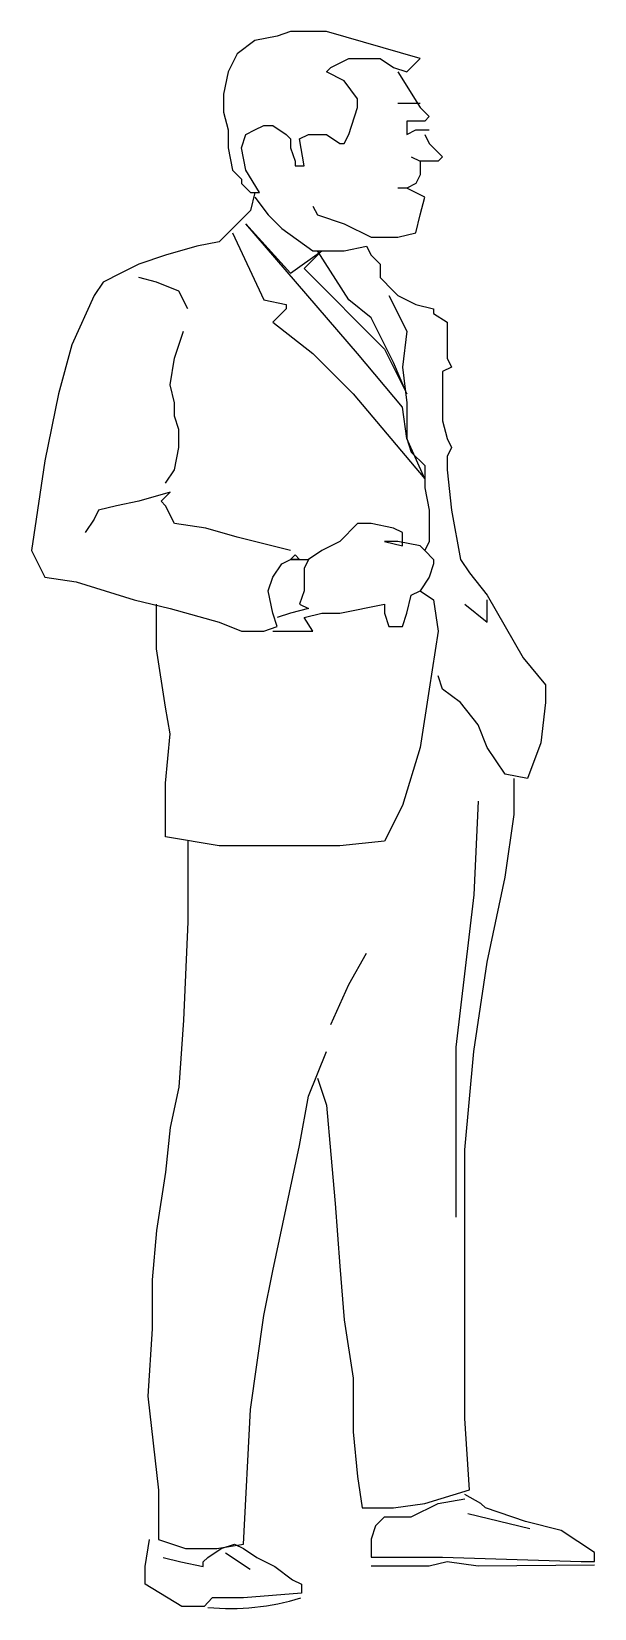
# Model space of a CAD drawing. Extents: x -4.92 to -4.31, y 0.17 to 1.88.
import ezdxf

# ---------------------------------------------------------------- set-up
doc = ezdxf.new("R2010")
doc.units = 0
doc.header["$LTSCALE"] = 24
doc.header["$MEASUREMENT"] = 0
doc.layers.get('0').update_dxf_attribs({"linetype": 'CONTINUOUS'})

msp = doc.modelspace()

# ---------------------------------------------------------------- linework, layer by layer
for p, q in [((-4.4493, 0.2756), (-4.3822, 0.2592)), ((-4.7119, 0.2331), (-4.6853, 0.2152))]:
    msp.add_line(p, q)
msp.add_lwpolyline([(-4.5155, 1.8363), (-4.5107, 1.8411), (-4.501, 1.8508), (-4.6027, 1.8799), (-4.6414, 1.8799), (-4.6559, 1.875), (-4.6801, 1.8702), (-4.6994, 1.8557), (-4.7091, 1.8363), (-4.714, 1.8121), (-4.714, 1.7927), (-4.7091, 1.7733), (-4.7091, 1.754), (-4.7043, 1.7297), (-4.6946, 1.7201), (-4.6946, 1.7152), (-4.6849, 1.7055), (-4.6752, 1.7055), (-4.6898, 1.7297), (-4.6946, 1.754), (-4.6898, 1.7685), (-4.6801, 1.7733), (-4.6704, 1.7782), (-4.6607, 1.7782), (-4.6462, 1.7685), (-4.6414, 1.7636), (-4.6414, 1.754), (-4.6365, 1.7394), (-4.6365, 1.7346), (-4.6269, 1.7346), (-4.6317, 1.7636), (-4.622, 1.7685), (-4.6027, 1.7685), (-4.5881, 1.7588), (-4.5881, 1.7588), (-4.5833, 1.7588), (-4.5785, 1.7685), (-4.5688, 1.7975), (-4.5688, 1.8072), (-4.5833, 1.8266), (-4.6027, 1.8363), (-4.5978, 1.8411), (-4.5785, 1.8508), (-4.5591, 1.8508), (-4.5446, 1.8508), (-4.5301, 1.8411)], close=True)
for points in [[(-4.5252, 1.8363), (-4.501, 1.7975), (-4.4913, 1.7879), (-4.4962, 1.783), (-4.5155, 1.783), (-4.5155, 1.7782), (-4.5155, 1.7685), (-4.5059, 1.7733), (-4.4913, 1.7733)], [(-4.5252, 1.8024), (-4.501, 1.8024)], [(-4.4962, 1.7685), (-4.4913, 1.7588), (-4.4768, 1.7443), (-4.4817, 1.7394), (-4.501, 1.7394), (-4.501, 1.7346), (-4.501, 1.7249), (-4.5059, 1.7152), (-4.5155, 1.7104), (-4.5252, 1.7104)], [(-4.5107, 1.7443), (-4.501, 1.7394)], [(-4.6172, 1.691), (-4.6123, 1.6813), (-4.5833, 1.6716), (-4.5543, 1.6571), (-4.5252, 1.6571), (-4.5059, 1.662), (-4.501, 1.6813), (-4.4962, 1.7007), (-4.5155, 1.7104)], [(-4.6801, 1.7055), (-4.6849, 1.6862), (-4.6946, 1.6765), (-4.7043, 1.6668), (-4.7188, 1.6523), (-4.743, 1.6474), (-4.7769, 1.6377), (-4.8059, 1.6281), (-4.8253, 1.6184), (-4.8446, 1.6087), (-4.8543, 1.5942), (-4.8785, 1.5409), (-4.893, 1.4876), (-4.9075, 1.415), (-4.9172, 1.352), (-4.9221, 1.3181), (-4.9075, 1.2891), (-4.8737, 1.2842), (-4.8108, 1.2648), (-4.772, 1.2552), (-4.7188, 1.2406), (-4.6946, 1.2309), (-4.6704, 1.2309), (-4.6559, 1.2358), (-4.6607, 1.2503), (-4.6656, 1.2745), (-4.6607, 1.2891), (-4.6511, 1.3036), (-4.6414, 1.3084), (-4.6365, 1.3133), (-4.6317, 1.3084), (-4.6414, 1.3084), (-4.622, 1.3084), (-4.6269, 1.2987), (-4.6269, 1.2745), (-4.6317, 1.26), (-4.622, 1.2552), (-4.6414, 1.2503), (-4.6559, 1.2455)], [(-4.6801, 1.7007), (-4.6656, 1.6813), (-4.6511, 1.6668), (-4.6172, 1.6426), (-4.593, 1.6426), (-4.5833, 1.6426), (-4.5591, 1.6474), (-4.5543, 1.6377), (-4.5446, 1.6281), (-4.5446, 1.6184), (-4.5446, 1.6135), (-4.5301, 1.599), (-4.5252, 1.5942), (-4.5252, 1.5942), (-4.5059, 1.5845), (-4.4865, 1.5796), (-4.4865, 1.5748), (-4.472, 1.5651), (-4.472, 1.5312), (-4.472, 1.5264), (-4.4671, 1.5167), (-4.4768, 1.5118), (-4.4768, 1.507), (-4.4768, 1.4973), (-4.4768, 1.4779), (-4.4768, 1.4586), (-4.472, 1.4392), (-4.4671, 1.4295), (-4.472, 1.4198), (-4.472, 1.4053), (-4.4671, 1.3617), (-4.4575, 1.3084), (-4.4478, 1.2939), (-4.4284, 1.2697), (-4.4091, 1.2358), (-4.3897, 1.2019), (-4.3655, 1.1728), (-4.3655, 1.1535), (-4.3704, 1.1099), (-4.3849, 1.0711), (-4.4091, 1.076), (-4.4284, 1.105), (-4.4381, 1.1292), (-4.4575, 1.1535), (-4.4768, 1.168), (-4.4817, 1.1825)], [(-4.7043, 1.662), (-4.6704, 1.5893), (-4.6462, 1.5845), (-4.6462, 1.5796), (-4.6607, 1.5651), (-4.6172, 1.5312), (-4.5736, 1.4876), (-4.4962, 1.3956), (-4.5155, 1.4392), (-4.5204, 1.4731), (-4.5688, 1.5312), (-4.6898, 1.6716), (-4.6414, 1.6184), (-4.6075, 1.6426), (-4.6269, 1.6232), (-4.5397, 1.536), (-4.5155, 1.4876), (-4.5301, 1.5215), (-4.5543, 1.5699), (-4.5785, 1.5893), (-4.6123, 1.6426)], [(-4.7527, 1.5796), (-4.7624, 1.599), (-4.7866, 1.6087), (-4.8059, 1.6135)], [(-4.5349, 1.5942), (-4.5155, 1.5554), (-4.5204, 1.5167), (-4.5155, 1.4779), (-4.5155, 1.4392), (-4.5107, 1.4247), (-4.4962, 1.4101), (-4.4962, 1.3859), (-4.4913, 1.3617), (-4.4913, 1.3278), (-4.4962, 1.3181), (-4.4865, 1.3084), (-4.4865, 1.3036), (-4.4913, 1.2891), (-4.501, 1.2745), (-4.4865, 1.2648), (-4.4817, 1.2309), (-4.4913, 1.168), (-4.501, 1.105), (-4.5204, 1.0421), (-4.5397, 1.0033), (-4.5881, 0.9985), (-4.6607, 0.9985), (-4.7188, 0.9985), (-4.7769, 1.0082), (-4.7769, 1.0663), (-4.772, 1.1196), (-4.7769, 1.1486), (-4.7866, 1.2116), (-4.7866, 1.26)], [(-4.7769, 1.3908), (-4.7672, 1.4053), (-4.7624, 1.4295), (-4.7624, 1.4489), (-4.7672, 1.4634), (-4.7672, 1.4779), (-4.772, 1.4973), (-4.7672, 1.5264), (-4.7575, 1.5554)], [(-4.6414, 1.3181), (-4.6994, 1.3326), (-4.7333, 1.3423), (-4.7672, 1.3472), (-4.7769, 1.3665), (-4.7817, 1.3714), (-4.772, 1.3811), (-4.8059, 1.3714), (-4.8301, 1.3665), (-4.8495, 1.3617), (-4.8543, 1.352), (-4.864, 1.3375)], [(-4.4962, 1.3181), (-4.501, 1.323), (-4.5252, 1.3278), (-4.5397, 1.3278), (-4.5397, 1.3278), (-4.5204, 1.323), (-4.5204, 1.3375), (-4.5301, 1.3423), (-4.5543, 1.3472), (-4.5688, 1.3472), (-4.5881, 1.3278), (-4.6075, 1.3181), (-4.622, 1.3084)], [(-4.6607, 1.2309), (-4.6269, 1.2309), (-4.6172, 1.2309), (-4.6269, 1.2455), (-4.6075, 1.2503), (-4.5881, 1.2503), (-4.5397, 1.26), (-4.5397, 1.2503), (-4.5349, 1.2358), (-4.5204, 1.2358), (-4.5155, 1.2503), (-4.5107, 1.2697), (-4.501, 1.2745)], [(-4.4526, 1.26), (-4.4284, 1.2406), (-4.4284, 1.2648)], [(-4.6123, 0.7467), (-4.6027, 0.7176), (-4.5978, 0.6643), (-4.593, 0.6111), (-4.5881, 0.5433), (-4.5833, 0.4851), (-4.5736, 0.4222), (-4.5736, 0.3641), (-4.5688, 0.3156), (-4.5639, 0.2817), (-4.5301, 0.2817), (-4.4962, 0.2866), (-4.4478, 0.3011), (-4.4526, 0.3786), (-4.4526, 0.4803), (-4.4526, 0.5723), (-4.4526, 0.6692), (-4.4429, 0.7757), (-4.4284, 0.8726), (-4.4091, 0.9646), (-4.3994, 1.0324), (-4.3994, 1.0711)], [(-4.4381, 1.0469), (-4.4429, 0.9452), (-4.4623, 0.7806), (-4.4623, 0.5965)], [(-4.7527, 1.0033), (-4.7527, 0.9162), (-4.7575, 0.8096), (-4.7624, 0.737), (-4.772, 0.6934), (-4.7769, 0.645), (-4.7866, 0.582), (-4.7914, 0.5287), (-4.7914, 0.4755), (-4.7962, 0.4028), (-4.7844, 0.3007), (-4.7844, 0.2474), (-4.7554, 0.2377), (-4.7215, 0.2377), (-4.6925, 0.2425), (-4.6849, 0.3883), (-4.6704, 0.49), (-4.6607, 0.5384), (-4.6462, 0.6062), (-4.6317, 0.674), (-4.622, 0.7273), (-4.6027, 0.7757)], [(-4.5978, 0.8048), (-4.5785, 0.8484), (-4.5591, 0.8823)], [(-4.5397, 0.2721), (-4.5494, 0.2624), (-4.5543, 0.2478), (-4.5543, 0.2285), (-4.4913, 0.2285), (-4.4768, 0.2285), (-4.3268, 0.2236), (-4.3123, 0.2236), (-4.3123, 0.2333), (-4.3483, 0.2573), (-4.387, 0.267), (-4.4305, 0.2816), (-4.4354, 0.2864), (-4.4526, 0.2963)], [(-4.5397, 0.2721), (-4.5107, 0.2721), (-4.4817, 0.2866), (-4.4526, 0.2914)], [(-4.7796, 0.228), (-4.7602, 0.2232), (-4.736, 0.2183), (-4.736, 0.2232), (-4.7312, 0.228), (-4.7167, 0.2377), (-4.7021, 0.2425), (-4.6925, 0.2377), (-4.6779, 0.228), (-4.6586, 0.2183), (-4.6392, 0.2038), (-4.6295, 0.199), (-4.6295, 0.1893), (-4.6925, 0.1844), (-4.7263, 0.1844), (-4.7349, 0.175), (-4.7591, 0.175), (-4.7989, 0.199), (-4.7989, 0.2183), (-4.7941, 0.2474)], [(-4.5543, 0.2188), (-4.4913, 0.2188), (-4.472, 0.2236), (-4.4381, 0.2188), (-4.3124, 0.22)]]:
    msp.add_lwpolyline(points)
msp.add_arc((-4.7068, 0.4325), 0.2597, 264.6259, 287.0884)

doc.saveas('drawing.dxf')
